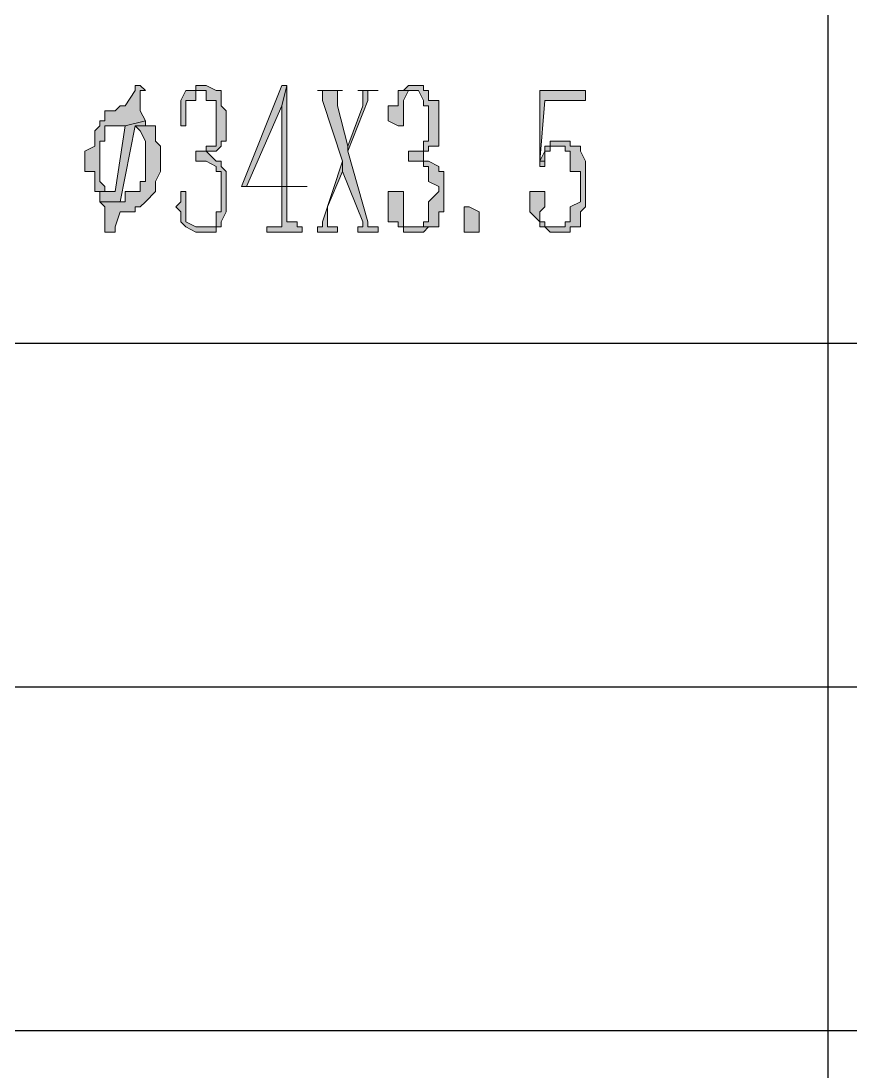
# Model space of a CAD drawing. Header units: millimetres. Extents: x 20 to 821, y 1 to 1134.
# Drawn here: x 648.25 to 677.79, y 234.86 to 272.26 of the extents above; entities that cross this region are included whole.
import ezdxf

# ---------------------------------------------------------------- set-up
doc = ezdxf.new("R2010")
doc.units = ezdxf.units.MM
doc.layers.add('1', color=7, linetype='Continuous')

msp = doc.modelspace()

# ---------------------------------------------------------------- hatches: boundary and pattern name
h = msp.add_hatch(color=0)
h.dxf.hatch_style = 2
h.paths.add_polyline_path([(652.5, 269.961732), (652.32, 269.961732), (652.32, 269.781732), (651.96, 269.241732), (651.78, 269.241732), (651.6, 269.061732), (651.24, 269.061732), (651.24, 268.701732), (651.06, 268.701732), (651.06, 268.521732), (650.88, 268.341732), (650.88, 267.801732), (650.52, 267.621732), (650.52, 266.901732), (650.88, 266.901732), (650.88, 266.541732), (650.88, 266.361732), (650.88, 266.181732), (651.6, 266.181732), (651.24, 266.181732), (651.24, 266.361732), (651.06, 266.541732), (651.06, 267.981732), (651.24, 267.981732), (651.24, 268.521732), (651.6, 268.521732), (651.96, 268.521732), (652.68, 268.701732), (652.5, 269.061732), (652.5, 269.781732), (652.68, 269.781732)])
h = msp.add_hatch(color=0)
h.dxf.hatch_style = 2
h.paths.add_polyline_path([(654.12, 269.781732), (653.94, 269.421732), (653.94, 268.521732), (654.12, 268.521732), (654.12, 269.421732), (654.48, 269.421732), (654.48, 269.781732), (654.66, 269.781732)])
h = msp.add_hatch(color=0)
h.dxf.hatch_style = 2
h.paths.add_polyline_path([(654.66, 269.961732), (654.48, 269.961732), (654.48, 269.781732), (654.12, 269.781732), (654.66, 269.781732), (654.84, 269.781732), (654.84, 269.421732), (655.2, 269.421732), (655.2, 269.241732), (655.2, 267.801732), (654.84, 267.801732), (654.84, 267.621732), (654.48, 267.621732), (654.48, 267.261732), (654.84, 267.261732), (655.2, 267.081732), (655.2, 266.901732), (655.38, 266.901732), (655.38, 265.461732), (655.2, 265.461732), (655.2, 264.921732), (654.84, 264.921732), (654.66, 264.921732), (655.2, 264.921732), (655.38, 264.921732), (655.38, 265.101732), (655.56, 265.461732), (655.56, 266.901732), (655.38, 267.081732), (655.38, 267.261732), (655.2, 267.261732), (654.84, 267.621732), (655.2, 267.621732), (655.38, 267.801732), (655.38, 267.981732), (655.56, 267.981732), (655.56, 269.061732), (655.38, 269.241732), (655.38, 269.781732), (655.2, 269.781732), (654.84, 269.961732)])
h = msp.add_hatch(color=0)
h.dxf.hatch_style = 2
h.paths.add_polyline_path([(657.72, 269.961732), (657.54, 269.961732), (656.1, 266.361732), (657.54, 266.361732), (657.54, 265.461732), (657.54, 264.921732), (657.36, 264.921732), (657, 264.921732), (657, 264.741732), (658.26, 264.741732), (658.26, 264.921732), (658.08, 264.921732), (658.08, 265.101732), (657.72, 265.101732), (657.72, 265.461732), (657.72, 266.361732), (658.44, 266.361732), (656.28, 266.361732), (657.54, 269.241732)])
h = msp.add_hatch(color=0)
h.dxf.hatch_style = 2
h.paths.add_polyline_path([(657.72, 269.961732), (657.54, 269.241732), (657.54, 266.361732), (656.28, 266.361732), (657.72, 266.361732)])
h = msp.add_hatch(color=0)
h.dxf.hatch_style = 2
h.paths.add_polyline_path([(659.7, 269.781732), (658.8, 269.781732), (658.98, 269.781732), (658.98, 269.421732), (659.7, 267.261732), (659.7, 266.901732), (660.42, 265.101732), (660.42, 264.921732), (660.24, 264.921732), (660.24, 264.741732), (660.96, 264.741732), (660.96, 264.921732), (660.6, 264.921732), (660.6, 265.101732), (659.88, 267.621732), (659.88, 267.801732), (659.52, 269.241732), (659.52, 269.421732), (659.52, 269.781732)])
h = msp.add_hatch(color=0)
h.dxf.hatch_style = 2
h.paths.add_polyline_path([(660.96, 269.781732), (660.24, 269.781732), (660.42, 269.781732), (660.42, 269.241732), (659.88, 267.801732), (659.88, 267.621732), (660.6, 269.421732), (660.6, 269.781732)])
h = msp.add_hatch(color=0)
h.dxf.hatch_style = 2
h.paths.add_polyline_path([(661.86, 269.781732), (661.68, 269.781732), (661.68, 269.421732), (661.68, 269.241732), (661.32, 269.241732), (661.32, 268.701732), (661.68, 268.521732), (661.86, 268.521732), (661.86, 268.701732), (661.86, 269.421732), (662.04, 269.781732)])
h = msp.add_hatch(color=0)
h.dxf.hatch_style = 2
h.paths.add_polyline_path([(662.4, 269.961732), (662.04, 269.961732), (661.86, 269.781732), (662.4, 269.781732), (662.58, 269.421732), (662.58, 269.241732), (662.76, 269.241732), (662.76, 267.981732), (662.58, 267.981732), (662.58, 267.621732), (662.4, 267.621732), (662.04, 267.621732), (662.04, 267.261732), (662.58, 267.261732), (662.58, 267.081732), (662.76, 267.081732), (662.76, 266.901732), (662.76, 266.541732), (663.12, 266.361732), (663.12, 266.181732), (662.76, 265.821732), (662.76, 265.101732), (662.58, 265.101732), (662.58, 264.921732), (662.4, 264.921732), (662.04, 264.921732), (662.76, 264.921732), (663.12, 264.921732), (663.12, 265.101732), (663.12, 265.461732), (663.3, 265.461732), (663.3, 266.901732), (663.12, 266.901732), (663.12, 267.081732), (662.76, 267.261732), (662.58, 267.261732), (662.58, 267.621732), (662.76, 267.621732), (662.76, 267.801732), (663.12, 267.801732), (663.12, 267.981732), (663.12, 269.421732), (662.76, 269.421732), (662.76, 269.781732), (662.58, 269.781732), (662.58, 269.961732)])
h = msp.add_hatch(color=0)
h.dxf.hatch_style = 2
h.paths.add_polyline_path([(668.34, 269.781732), (666.72, 269.781732), (666.72, 267.081732), (666.9, 267.081732), (666.9, 267.261732), (666.72, 267.261732), (666.9, 269.421732), (668.34, 269.421732)])
h = msp.add_hatch(color=0)
h.dxf.hatch_style = 2
h.paths.add_polyline_path([(651.96, 269.241732), (651.78, 269.241732)])
h = msp.add_hatch(color=0)
h.dxf.hatch_style = 2
h.paths.add_polyline_path([(652.68, 268.701732), (651.96, 268.521732), (651.6, 266.181732), (650.88, 266.181732), (651.06, 266.181732), (651.06, 265.821732), (651.96, 265.821732), (651.78, 265.821732), (652.32, 268.521732), (653.04, 268.521732), (652.68, 268.521732)])
h = msp.add_hatch(color=0)
h.dxf.hatch_style = 2
h.paths.add_polyline_path([(653.04, 268.521732), (652.32, 268.521732), (652.5, 268.341732), (652.68, 267.981732), (652.68, 266.541732), (652.5, 266.541732), (652.5, 266.181732), (652.32, 266.181732), (651.96, 266.181732), (651.96, 265.821732), (651.06, 265.821732), (651.24, 265.641732), (651.24, 264.741732), (651.6, 264.741732), (651.6, 264.921732), (651.78, 265.461732), (652.32, 265.461732), (652.32, 265.641732), (652.5, 265.641732), (652.68, 265.821732), (653.04, 266.181732), (653.04, 266.541732), (653.22, 266.901732), (653.22, 267.801732), (653.04, 267.981732)])
h = msp.add_hatch(color=0)
h.dxf.hatch_style = 2
h.paths.add_polyline_path([(666.9, 267.801732), (666.9, 267.621732), (666.72, 267.261732), (666.9, 267.261732), (666.9, 267.621732), (667.08, 267.621732), (667.08, 267.801732), (667.44, 267.801732)])
h = msp.add_hatch(color=0)
h.dxf.hatch_style = 2
h.paths.add_polyline_path([(667.62, 267.981732), (667.08, 267.981732), (667.08, 267.801732), (666.9, 267.801732), (667.44, 267.801732), (667.62, 267.801732), (667.62, 267.621732), (667.8, 267.621732), (667.8, 267.261732), (667.8, 266.901732), (668.16, 266.901732), (668.16, 265.821732), (667.8, 265.641732), (667.8, 265.461732), (667.8, 265.101732), (667.62, 265.101732), (667.62, 264.921732), (667.44, 264.921732), (666.9, 264.921732), (667.08, 264.741732), (667.8, 264.741732), (667.8, 264.921732), (668.16, 264.921732), (668.16, 265.101732), (668.16, 265.461732), (668.34, 265.641732), (668.34, 267.261732), (668.16, 267.621732), (668.16, 267.801732), (667.8, 267.801732), (667.8, 267.981732)])
h = msp.add_hatch(color=0)
h.dxf.hatch_style = 2
h.paths.add_polyline_path([(659.7, 267.261732), (658.98, 265.101732), (658.98, 264.921732), (658.8, 264.921732), (658.8, 264.741732), (659.52, 264.741732), (659.52, 264.921732), (659.16, 264.921732), (659.16, 265.641732), (659.7, 266.901732)])
h = msp.add_hatch(color=0)
h.dxf.hatch_style = 2
h.paths.add_polyline_path([(653.94, 266.181732), (653.94, 265.821732), (653.76, 265.641732), (653.94, 265.461732), (653.94, 265.101732), (654.12, 264.921732), (654.48, 264.741732), (655.2, 264.741732), (655.2, 264.921732), (654.48, 264.921732), (654.12, 265.101732), (654.12, 266.181732)])
h = msp.add_hatch(color=0)
h.dxf.hatch_style = 2
h.paths.add_polyline_path([(661.68, 266.181732), (661.32, 266.181732), (661.32, 265.821732), (661.32, 265.101732), (661.68, 265.101732), (661.68, 264.921732), (661.86, 264.921732), (661.86, 264.741732), (662.04, 264.741732), (662.58, 264.741732), (662.76, 264.921732), (662.04, 264.921732), (661.86, 264.921732), (661.86, 265.101732), (661.86, 266.181732)])
h = msp.add_hatch(color=0)
h.dxf.hatch_style = 2
h.paths.add_polyline_path([(666.72, 266.181732), (666.36, 266.181732), (666.36, 265.821732), (666.36, 265.461732), (666.72, 265.101732), (666.72, 264.921732), (666.9, 264.921732), (667.44, 264.921732), (667.08, 264.921732), (666.9, 264.921732), (666.9, 265.101732), (666.72, 265.101732), (666.72, 265.461732), (666.9, 265.641732), (666.9, 266.181732)])
h = msp.add_hatch(color=0)
h.dxf.hatch_style = 2
h.paths.add_polyline_path([(664.2, 264.741732), (664.02, 264.741732), (664.02, 264.921732), (664.02, 265.641732), (664.2, 265.641732), (664.56, 265.461732), (664.56, 264.741732)])
h = msp.add_hatch(color=0)
h.dxf.hatch_style = 2
h.paths.add_polyline_path([(652.32, 265.461732), (651.78, 265.461732), (651.96, 265.461732)])

# ---------------------------------------------------------------- linework, layer by layer
at = {"layer": '1', "color": 0, "lineweight": 25}
for points in [[(676.98, 77.541732), (676.98, 419.721732)], [(557.64, 260.781732), (821.16, 260.781732)], [(557.64, 248.541732), (821.16, 248.541732)], [(557.64, 236.301732), (821.16, 236.301732)], [(557.64, 236.301732), (821.16, 236.301732)]]:
    msp.add_lwpolyline(points, dxfattribs=at)
at = {"layer": '1', "color": 0, "lineweight": 5}
for points in [[(652.5, 269.961732), (652.32, 269.961732), (652.32, 269.781732), (651.96, 269.241732), (651.78, 269.241732), (651.6, 269.061732), (651.24, 269.061732), (651.24, 268.701732), (651.06, 268.701732), (651.06, 268.521732), (650.88, 268.341732), (650.88, 267.801732), (650.52, 267.621732), (650.52, 266.901732), (650.88, 266.901732), (650.88, 266.541732), (650.88, 266.361732), (650.88, 266.181732), (651.6, 266.181732), (651.24, 266.181732), (651.24, 266.361732), (651.06, 266.541732), (651.06, 267.981732), (651.24, 267.981732), (651.24, 268.521732), (651.6, 268.521732), (651.96, 268.521732), (652.68, 268.701732), (652.5, 269.061732), (652.5, 269.781732), (652.68, 269.781732), (652.5, 269.961732)], [(654.12, 269.781732), (653.94, 269.421732), (653.94, 268.521732), (654.12, 268.521732), (654.12, 269.421732), (654.48, 269.421732), (654.48, 269.781732), (654.66, 269.781732), (654.12, 269.781732)], [(654.66, 269.961732), (654.48, 269.961732), (654.48, 269.781732), (654.12, 269.781732), (654.66, 269.781732), (654.84, 269.781732), (654.84, 269.421732), (655.2, 269.421732), (655.2, 269.241732), (655.2, 267.801732), (654.84, 267.801732), (654.84, 267.621732), (654.84, 267.621732), (654.48, 267.621732), (654.48, 267.261732), (654.84, 267.261732), (655.2, 267.081732), (655.2, 266.901732), (655.38, 266.901732), (655.38, 265.461732), (655.2, 265.461732), (655.2, 264.921732), (654.84, 264.921732), (654.66, 264.921732), (655.2, 264.921732), (655.38, 264.921732), (655.38, 265.101732), (655.56, 265.461732), (655.56, 266.901732), (655.38, 267.081732), (655.38, 267.261732), (655.2, 267.261732), (654.84, 267.621732), (655.2, 267.621732), (655.38, 267.801732), (655.38, 267.981732), (655.56, 267.981732), (655.56, 269.061732), (655.38, 269.241732), (655.38, 269.781732), (655.2, 269.781732), (654.84, 269.961732), (654.66, 269.961732)], [(657.72, 269.961732), (657.54, 269.961732), (656.1, 266.361732), (657.54, 266.361732), (657.54, 265.461732), (657.54, 264.921732), (657.36, 264.921732), (657, 264.921732), (657, 264.741732), (658.26, 264.741732), (658.26, 264.921732), (658.08, 264.921732), (658.08, 265.101732), (657.72, 265.101732), (657.72, 265.461732), (657.72, 266.361732), (658.44, 266.361732), (656.28, 266.361732), (657.54, 269.241732), (657.72, 269.961732)], [(657.72, 269.961732), (657.54, 269.241732), (657.54, 266.361732), (656.28, 266.361732), (657.72, 266.361732), (657.72, 269.961732)], [(659.7, 269.781732), (658.8, 269.781732), (658.98, 269.781732), (658.98, 269.421732), (659.7, 267.261732), (659.7, 266.901732), (660.42, 265.101732), (660.42, 264.921732), (660.24, 264.921732), (660.24, 264.741732), (660.96, 264.741732), (660.96, 264.921732), (660.6, 264.921732), (660.6, 265.101732), (659.88, 267.621732), (659.88, 267.801732), (659.52, 269.241732), (659.52, 269.421732), (659.52, 269.781732), (659.7, 269.781732)], [(660.96, 269.781732), (660.24, 269.781732), (660.42, 269.781732), (660.42, 269.241732), (659.88, 267.801732), (659.88, 267.621732), (660.6, 269.421732), (660.6, 269.781732), (660.96, 269.781732)], [(661.86, 269.781732), (661.68, 269.781732), (661.68, 269.421732), (661.68, 269.241732), (661.32, 269.241732), (661.32, 268.701732), (661.68, 268.521732), (661.86, 268.521732), (661.86, 268.701732), (661.86, 269.421732), (662.04, 269.781732), (661.86, 269.781732)], [(662.4, 269.961732), (662.04, 269.961732), (661.86, 269.781732), (662.4, 269.781732), (662.58, 269.421732), (662.58, 269.241732), (662.76, 269.241732), (662.76, 267.981732), (662.58, 267.981732), (662.58, 267.621732), (662.4, 267.621732), (662.04, 267.621732), (662.04, 267.261732), (662.58, 267.261732), (662.58, 267.081732), (662.76, 267.081732), (662.76, 266.901732), (662.76, 266.541732), (663.12, 266.361732), (663.12, 266.181732), (662.76, 265.821732), (662.76, 265.101732), (662.58, 265.101732), (662.58, 264.921732), (662.4, 264.921732), (662.04, 264.921732), (662.76, 264.921732), (663.12, 264.921732), (663.12, 265.101732), (663.12, 265.461732), (663.3, 265.461732), (663.3, 266.901732), (663.12, 266.901732), (663.12, 267.081732), (662.76, 267.261732), (662.58, 267.261732), (662.58, 267.621732), (662.76, 267.621732), (662.76, 267.801732), (663.12, 267.801732), (663.12, 267.981732), (663.12, 269.421732), (662.76, 269.421732), (662.76, 269.781732), (662.58, 269.781732), (662.58, 269.961732), (662.4, 269.961732)], [(668.34, 269.781732), (666.72, 269.781732), (666.72, 267.081732), (666.9, 267.081732), (666.9, 267.261732), (666.72, 267.261732), (666.9, 269.421732), (668.34, 269.421732), (668.34, 269.781732)], [(651.96, 269.241732), (651.78, 269.241732), (651.96, 269.241732)], [(652.68, 268.701732), (651.96, 268.521732), (651.6, 266.181732), (650.88, 266.181732), (651.06, 266.181732), (651.06, 265.821732), (651.96, 265.821732), (651.78, 265.821732), (652.32, 268.521732), (653.04, 268.521732), (652.68, 268.521732), (652.68, 268.701732)], [(653.04, 268.521732), (652.32, 268.521732), (652.5, 268.341732), (652.68, 267.981732), (652.68, 266.541732), (652.5, 266.541732), (652.5, 266.181732), (652.32, 266.181732), (651.96, 266.181732), (651.96, 265.821732), (651.06, 265.821732), (651.24, 265.641732), (651.24, 265.641732), (651.24, 264.741732), (651.6, 264.741732), (651.6, 264.921732), (651.78, 265.461732), (652.32, 265.461732), (652.32, 265.641732), (652.5, 265.641732), (652.68, 265.821732), (653.04, 266.181732), (653.04, 266.541732), (653.22, 266.901732), (653.22, 267.801732), (653.04, 267.981732), (653.04, 268.521732)], [(666.9, 267.801732), (666.9, 267.621732), (666.72, 267.261732), (666.9, 267.261732), (666.9, 267.621732), (667.08, 267.621732), (667.08, 267.801732), (667.44, 267.801732), (666.9, 267.801732)], [(667.62, 267.981732), (667.08, 267.981732), (667.08, 267.801732), (666.9, 267.801732), (667.44, 267.801732), (667.62, 267.801732), (667.62, 267.621732), (667.8, 267.621732), (667.8, 267.261732), (667.8, 266.901732), (668.16, 266.901732), (668.16, 265.821732), (667.8, 265.641732), (667.8, 265.461732), (667.8, 265.461732), (667.8, 265.101732), (667.62, 265.101732), (667.62, 264.921732), (667.44, 264.921732), (666.9, 264.921732), (667.08, 264.741732), (667.8, 264.741732), (667.8, 264.921732), (668.16, 264.921732), (668.16, 265.101732), (668.16, 265.461732), (668.34, 265.641732), (668.34, 267.261732), (668.16, 267.621732), (668.16, 267.801732), (667.8, 267.801732), (667.8, 267.981732), (667.62, 267.981732)], [(659.7, 267.261732), (658.98, 265.101732), (658.98, 264.921732), (658.8, 264.921732), (658.8, 264.741732), (659.52, 264.741732), (659.52, 264.921732), (659.16, 264.921732), (659.16, 265.641732), (659.7, 266.901732), (659.7, 267.261732)], [(653.94, 266.181732), (653.94, 265.821732), (653.76, 265.641732), (653.94, 265.461732), (653.94, 265.101732), (654.12, 264.921732), (654.48, 264.741732), (655.2, 264.741732), (655.2, 264.921732), (654.48, 264.921732), (654.48, 264.921732), (654.12, 265.101732), (654.12, 266.181732), (653.94, 266.181732)], [(661.68, 266.181732), (661.32, 266.181732), (661.32, 265.821732), (661.32, 265.101732), (661.68, 265.101732), (661.68, 264.921732), (661.86, 264.921732), (661.86, 264.741732), (662.04, 264.741732), (662.58, 264.741732), (662.76, 264.921732), (662.04, 264.921732), (662.04, 264.921732), (661.86, 264.921732), (661.86, 265.101732), (661.86, 266.181732), (661.68, 266.181732)], [(666.72, 266.181732), (666.36, 266.181732), (666.36, 265.821732), (666.36, 265.461732), (666.72, 265.101732), (666.72, 264.921732), (666.9, 264.921732), (667.44, 264.921732), (667.08, 264.921732), (666.9, 264.921732), (666.9, 265.101732), (666.72, 265.101732), (666.72, 265.461732), (666.9, 265.641732), (666.9, 265.641732), (666.9, 266.181732), (666.72, 266.181732)], [(664.2, 264.741732), (664.02, 264.741732), (664.02, 264.921732), (664.02, 265.641732), (664.2, 265.641732), (664.56, 265.461732), (664.56, 264.741732), (664.2, 264.741732)], [(652.32, 265.461732), (651.78, 265.461732), (651.96, 265.461732), (652.32, 265.461732)]]:
    msp.add_lwpolyline(points, dxfattribs=at)

doc.saveas('drawing.dxf')
